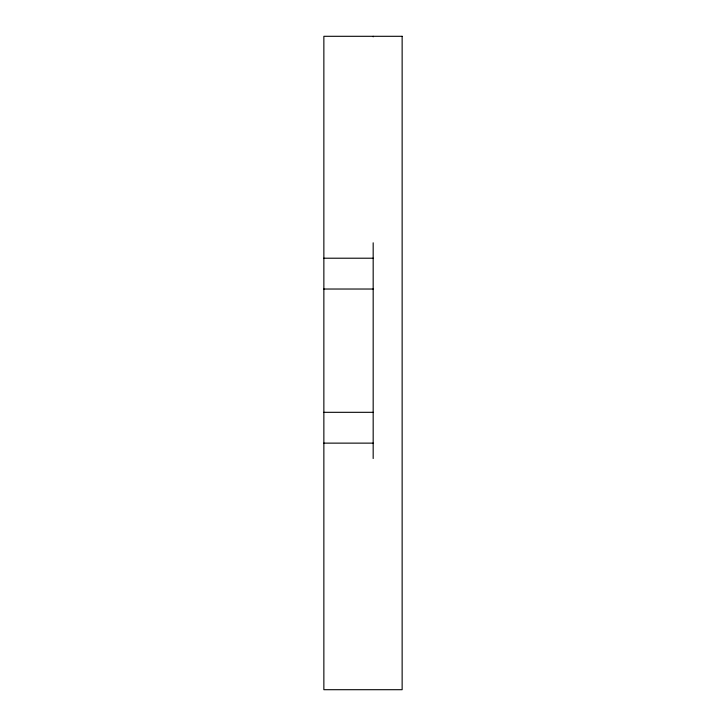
<?xml version="1.0" encoding="UTF-8"?>
<svg xmlns="http://www.w3.org/2000/svg" width="726" height="726" viewBox="0 0 726 726"><rect width="100%" height="100%" fill="white"/><g stroke="black" fill="none" stroke-linecap="round" stroke-linejoin="round"><path stroke-width="1.09" d="M323.86 258.211L373.173 258.211M323.86 289.03L373.173 289.03M323.86 412.314L373.173 412.314M323.86 443.132L373.173 443.132M373.173 36.3L373.173 36.826M373.173 242.802L373.173 458.542M402.14 36.3L323.86 36.3L323.86 689.7L402.14 689.7L402.14 36.3"/></g></svg>
